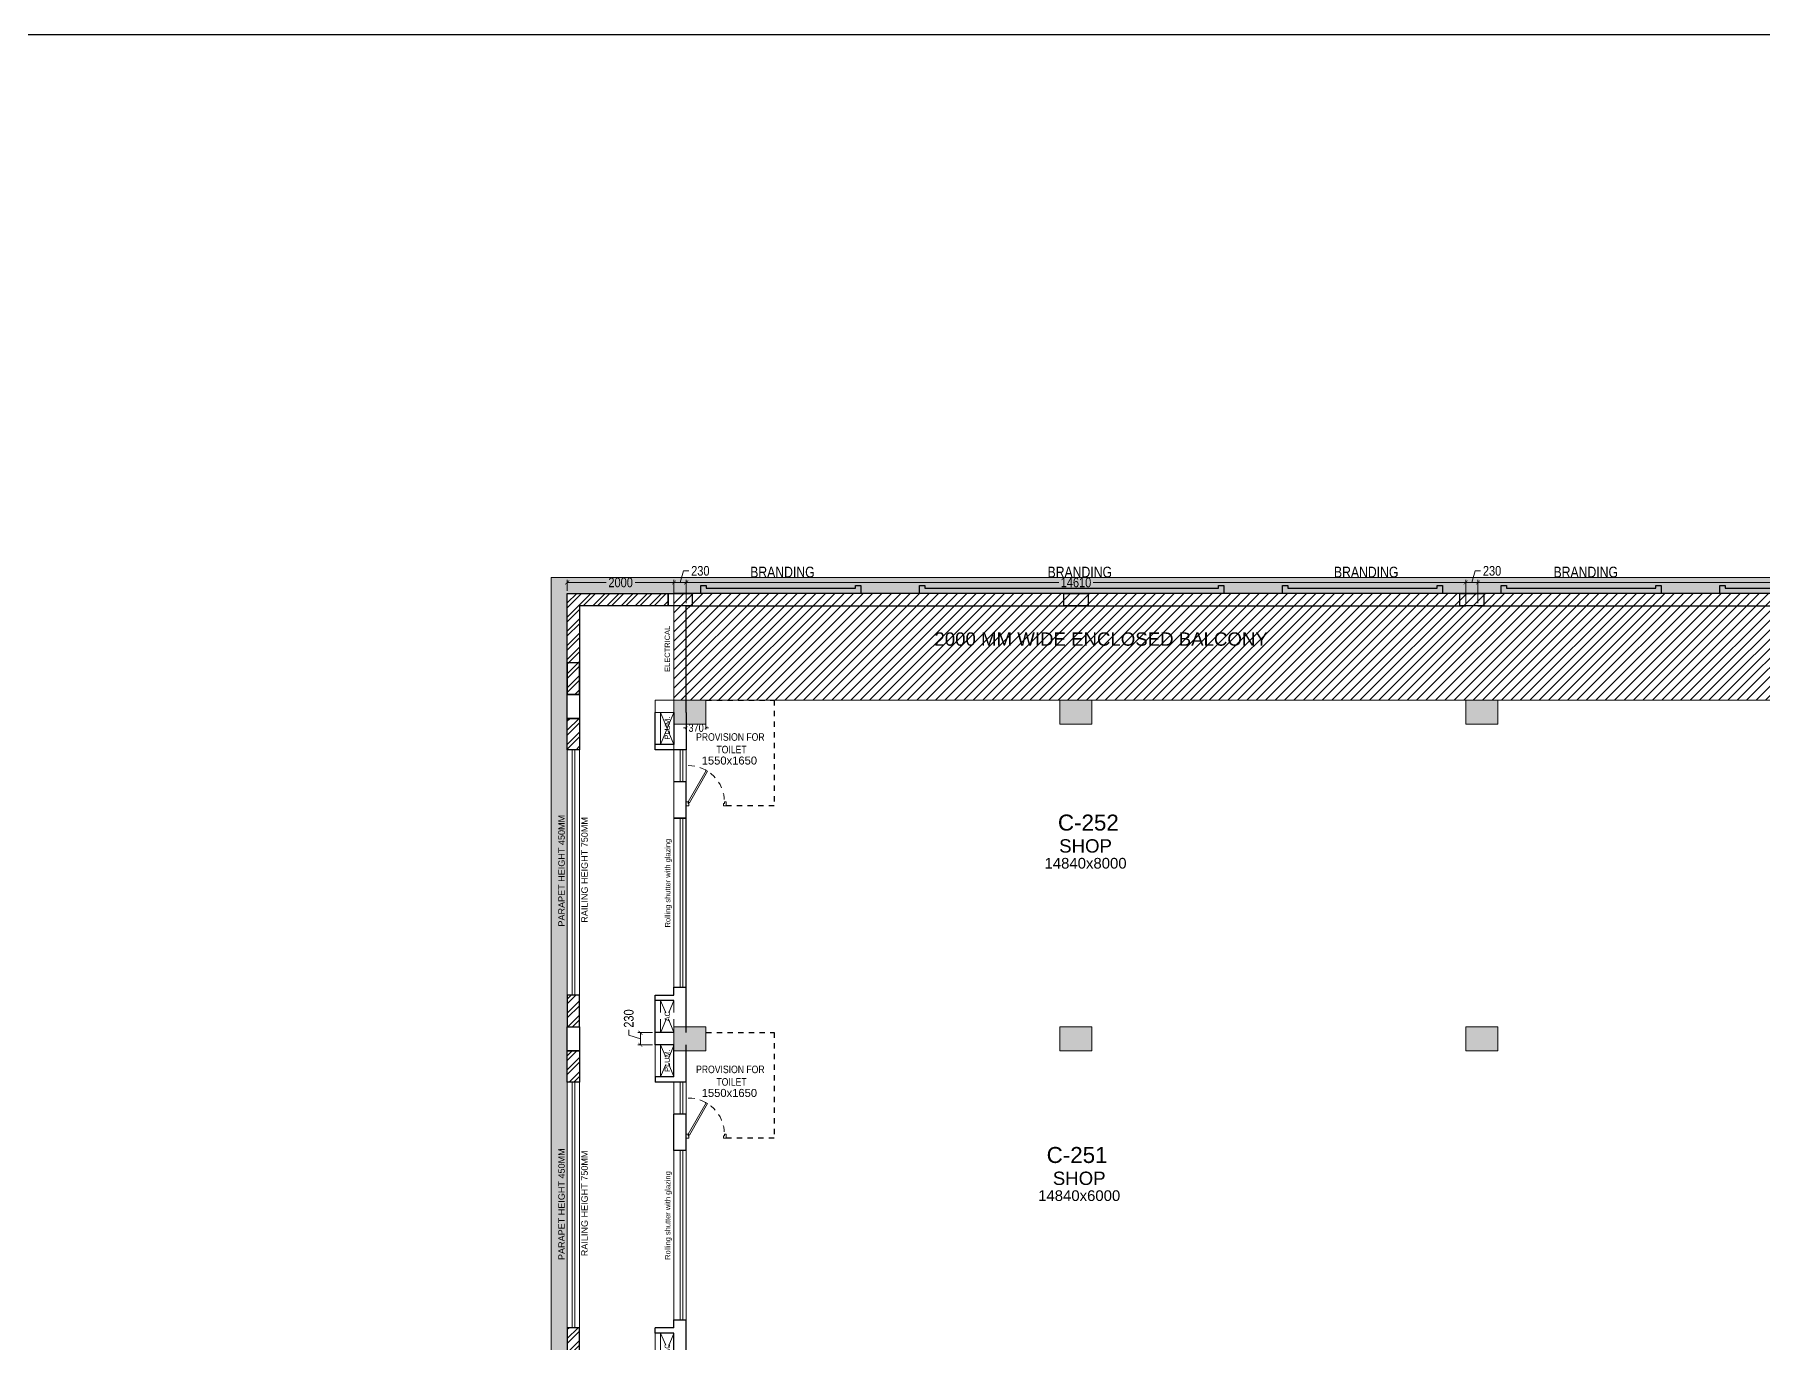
# Model space of a CAD drawing. Header units: metres. Extents: x 9819 to 10514, y 4405 to 4599.
# Drawn here: x 10305.51 to 10337.92, y 4574.66 to 4599.19 of the extents above; entities that cross this region are included whole.
import ezdxf
from ezdxf.enums import TextEntityAlignment as Align

# ---------------------------------------------------------------- set-up
doc = ezdxf.new("R2010")
doc.units = ezdxf.units.M
doc.header["$MEASUREMENT"] = 0
doc.header["$PDMODE"] = 35
doc.header["$PDSIZE"] = 0.3
doc.linetypes.add('DASHED2', pattern=[0.375, 0.25, -0.125])
doc.linetypes.add('HIDDEN', pattern=[0.375, 0.25, -0.125])
doc.layers.add('A_COL. NO', color=4, linetype='Continuous')
doc.layers.add('A_SIGNAGE', color=171, linetype='Continuous')
for name, color, linetype, lineweight in [('A_CONC', 1, 'Continuous', 30), ('A_DOOR-WIN', 23, 'Continuous', 9), ('A_DOTTED', 8, 'HIDDEN', 0), ('A_EXT DIM', 7, 'Continuous', 5), ('A_GLAZE', 140, 'Continuous', 5), ('A_LEDGE', 252, 'Continuous', 15), ('A_PLUMBING FIXTURES', 8, 'Continuous', 15), ('A_SHOP NO.', 113, 'Continuous', 5), ('A_SILL 0.09', 9, 'Continuous', 9), ('A_SILL 0.25', 25, 'Continuous', 15), ('A_TEXT', 7, 'Continuous', 5), ('A_WALL', 7, 'Continuous', 30), ('A_Wall Hatch', 8, 'Continuous', 5), ('COLUMN-FINAL', 210, 'Continuous', 20), ('Doorline', 251, 'DASHED2', 13), ('ELE .15', 8, 'Continuous', 15)]:
    doc.layers.add(name, color=color, linetype=linetype, lineweight=lineweight)
doc.layers.get('A_COL. NO').off()
doc.styles.add('A', font='ARIALN.TTF')
doc.styles.get("Standard").update_dxf_attribs({"font": 'arial.ttf'})
doc.dimstyles.new('DIM IN MM', dxfattribs={"dimtxt": 0.18, "dimasz": 0.075, "dimexe": 0.05, "dimexo": 0.05, "dimgap": 0.05, "dimtad": 0, "dimdec": 0, "dimlfac": 1000, "dimzin": 3, "dimdsep": 46, "dimtxsty": 'A', "dimblk1": 'ARCHTICK', "dimblk2": 'ARCHTICK', "dimsah": 1, "dimcen": 0, "dimclrd": 256, "dimclre": 256, "dimclrt": 256, "dimadec": 0, "dimazin": 0, "dimtfac": 1, "dimtdec": 0, "dimtofl": 0, "dimtmove": 1, "dimatfit": 3, "dimfxl": 1, "dimtolj": 1, "dimtzin": 0, "dimlwd": -1, "dimlwe": -1, "dimarcsym": 0})
doc.dimstyles.new('DIM IN MM SMALL', dxfattribs={"dimtxt": 0.15, "dimasz": 0.05, "dimexe": 0.03, "dimexo": 0.03, "dimgap": 0.03, "dimtad": 0, "dimdec": 0, "dimlfac": 1000, "dimzin": 3, "dimdsep": 46, "dimtxsty": 'A', "dimblk": 'ARCHTICK', "dimcen": 0, "dimclrd": 256, "dimclre": 256, "dimclrt": 256, "dimadec": 0, "dimazin": 0, "dimtfac": 1, "dimtdec": 0, "dimtofl": 0, "dimtmove": 1, "dimatfit": 3, "dimfxl": 1, "dimtolj": 1, "dimtzin": 0, "dimlwd": -1, "dimlwe": -1, "dimarcsym": 0})

# ---------------------------------------------------------------- blocks, each defined once
blk = doc.blocks.new('D 750')
at = {"layer": 'A_DOOR-WIN'}
for points in [[(-0.372, 0.665), (-0.035, 0.075), (-0.063, 0.059), (-0.4, 0.649)], [(-0.75, 0.075), (-0.75, 0), (-0.7, 0), (-0.7, 0.043), (-0.715, 0.043), (-0.715, 0.075)], [(0, 0.075), (0, 0), (-0.05, 0), (-0.05, 0.043), (-0.035, 0.043), (-0.035, 0.075)]]:
    blk.add_lwpolyline(points, close=True, dxfattribs=at)
at = {"layer": 'Doorline', "ltscale": 0.5}
blk.add_arc((-0.035, 0.075), 0.68, 90, 180, dxfattribs=at)
blk = doc.blocks.new('Typical shops 2nd')
at = {"layer": 'A_DOOR-WIN'}
for p, q in [((30.095, -1.08), (30.095, -4.25)), ((30.145, -1.08), (30.145, -4.25)), ((0.465, -5.38), (0.465, -2.21)), ((0.515, -5.38), (0.515, -2.21))]:
    blk.add_line(p, q, dxfattribs=at)
at = {"layer": 'A_DOTTED'}
for p, q in [((0.1, -0.83), (0.35, -0.23)), ((0.1, -0.23), (0.35, -0.83)), ((30.51, -0.23), (30.26, -0.83)), ((30.51, -0.83), (30.26, -0.23)), ((0.1, -6.23), (0.35, -5.63)), ((0.1, -5.63), (0.35, -6.23)), ((30.51, -5.63), (30.26, -6.23)), ((30.51, -6.23), (30.26, -5.63))]:
    blk.add_line(p, q, dxfattribs=at)
at = {"layer": 'A_GLAZE'}
for p, q in [((0.465, -1.53), (0.465, -0.93)), ((0.515, -1.53), (0.515, -0.93)), ((30.095, -4.93), (30.095, -5.53)), ((30.145, -4.93), (30.145, -5.53))]:
    blk.add_line(p, q, dxfattribs=at)
at = {"layer": 'A_LEDGE'}
for p, q in [((0, -0.83), (0, -0.23)), ((0.1, -0.83), (0.1, -0.23)), ((30.51, -0.83), (30.51, -0.23)), ((30.61, -0.83), (30.61, -0.23)), ((0, -5.63), (0, -6.23)), ((0.1, -5.63), (0.1, -6.23)), ((30.51, -5.63), (30.51, -6.23)), ((30.61, -5.63), (30.61, -6.23))]:
    blk.add_line(p, q, dxfattribs=at)
at = {"layer": 'A_SILL 0.09'}
for p, q in [((0.35, -1.53), (0.35, -0.93)), ((0.58, -1.53), (0.58, -0.93)), ((30.03, -4.25), (30.03, -1.08)), ((30.26, -1.08), (30.26, -4.25)), ((0.35, -5.38), (0.35, -2.21)), ((0.58, -2.21), (0.58, -5.38)), ((30.03, -4.93), (30.03, -5.53)), ((30.26, -4.93), (30.26, -5.53))]:
    blk.add_line(p, q, dxfattribs=at)
at = {"layer": 'A_WALL'}
for p, q in [((0, -0.23), (0, 0)), ((30.61, 0), (30.61, -0.23)), ((0.35, -0.23), (0, -0.23)), ((0.35, -0.83), (0.35, -0.23)), ((0.58, -0.93), (0.58, -0.23)), ((30.03, 0), (30.03, -1.08)), ((30.26, -0.23), (30.61, -0.23)), ((30.26, -0.23), (30.26, -0.83)), ((0.35, -0.83), (0, -0.83)), ((0, -0.83), (0, -0.93)), ((0.58, -0.93), (0, -0.93)), ((30.26, -0.83), (30.61, -0.83)), ((30.26, -0.93), (30.61, -0.93)), ((30.26, -0.93), (30.26, -1.08)), ((30.61, -0.83), (30.61, -0.93)), ((30.26, -1.08), (30.03, -1.08)), ((0.35, -2.21), (0.35, -1.53)), ((0.58, -1.53), (0.35, -1.53)), ((0.58, -2.21), (0.58, -1.53)), ((0.58, -2.21), (0.35, -2.21)), ((30.03, -4.25), (30.03, -4.93)), ((30.03, -4.25), (30.26, -4.25)), ((30.26, -4.25), (30.26, -4.93)), ((30.03, -4.93), (30.26, -4.93)), ((0.35, -5.53), (0.35, -5.38)), ((0.35, -5.38), (0.58, -5.38)), ((0.58, -6.46), (0.58, -5.38)), ((0.35, -5.53), (0, -5.53)), ((0, -5.63), (0, -5.53)), ((0.35, -5.63), (0, -5.63)), ((0.35, -6.23), (0.35, -5.63)), ((30.03, -5.53), (30.03, -6.23)), ((30.03, -5.53), (30.61, -5.53)), ((30.26, -5.63), (30.26, -6.23)), ((30.26, -5.63), (30.61, -5.63)), ((30.61, -5.63), (30.61, -5.53)), ((0.35, -6.23), (0, -6.23)), ((30.26, -6.23), (30.61, -6.23))]:
    blk.add_line(p, q, dxfattribs=at)
at = {"layer": 'A_WALL', "color": 252, "linetype": 'DASHED2', "ltscale": 0.3, "true_color": 0x939598}
blk.add_line((28.38, -6.23), (30.03, -6.23), dxfattribs=at)
for points in [[(0.95, 0), (2.23, 0), (2.23, -1.98), (1.33, -1.98)], [(28.38, -6.23), (28.38, -4.48), (29.28, -4.48)]]:
    blk.add_lwpolyline(points, dxfattribs=at)
at = {"layer": 'A_DOOR-WIN', "xscale": -1}
blk.add_blockref('D 750', (0.58, -1.98), dxfattribs=at)
at = {"layer": 'A_DOOR-WIN', "xscale": -1, "rotation": 180}
blk.add_blockref('D 750', (30.03, -4.48), dxfattribs=at)
at = {"char_height": 0.1411, "width": 1.97366, "attachment_point": 1, "style": 'A'}
for insert in [(0.419, -0.618), (28.239, -5.29)]:
    blk.add_mtext('\\pxqc;PROVISION FOR\\P TOILET ', dxfattribs=dict(at, insert=insert))
at = {"layer": 'A_TEXT'}
for s, p in [('PLUM.', (0.274, -0.523)), ('AC', (30.436, -0.531)), ('Rolling shutter with glazing', (30.399, -3.034)), ('Rolling shutter with glazing', (0.282, -3.428)), ('AC', (0.274, -5.923)), ('PLUM.', (30.434, -5.936))]:
    blk.add_text(s, height=0.1, rotation=90, dxfattribs=at).set_placement(p, align=Align.CENTER)
for s, height, p in [('1550x1650', 0.15, (1.388, -1.205)), ('SHOP', 0.25, (7.945, -2.855)), ('SHOP', 0.25, (22.529, -2.855)), ('14840x6000', 0.2, (7.945, -3.155)), ('14840x6000', 0.2, (22.513, -3.155)), ('1550x1650', 0.15, (29.207, -5.877))]:
    blk.add_text(s, height=height, dxfattribs=at).set_placement(p, align=Align.CENTER)
blk = doc.blocks.new('_ARCHTICK')
at = {"color": 0, "linetype": 'ByBlock', "const_width": 0.15}
blk.add_lwpolyline([(-0.5, -0.5), (0.5, 0.5)], dxfattribs=at)
blk = doc.blocks.new('*D870')
at = {"layer": 'A_EXT DIM', "transparency": 16777216}
for p, q in [((10317.725, 4588.534), (10317.725, 4588.972)), ((10317.725, 4588.922), (10324.71, 4588.922)), ((10332.335, 4588.922), (10325.351, 4588.922)), ((10332.335, 4588.534), (10332.335, 4588.972))]:
    blk.add_line(p, q, dxfattribs=at)
at = {"layer": 'Defpoints', "color": 0, "transparency": 16777216}
for p in [(10332.335, 4588.922), (10317.725, 4588.484), (10332.335, 4588.484)]:
    blk.add_point(p, dxfattribs=at)
at = {"layer": 'A_EXT DIM', "transparency": 16777216, "xscale": 0.075, "yscale": 0.075, "zscale": 0.075, "rotation": 180}
blk.add_blockref('_ARCHTICK', (10317.725, 4588.922), dxfattribs=at)
at = {"layer": 'A_EXT DIM', "transparency": 16777216, "xscale": 0.075, "yscale": 0.075, "zscale": 0.075}
blk.add_blockref('_ARCHTICK', (10332.335, 4588.922), dxfattribs=at)
at = {"layer": 'A_EXT DIM', "transparency": 16777216, "insert": (10325.03, 4588.922), "char_height": 0.18, "attachment_point": 5, "style": 'A'}
blk.add_mtext('\\A1;14610', dxfattribs=at)
blk = doc.blocks.new('*D871')
at = {"layer": 'A_EXT DIM', "transparency": 16777216}
for p, q in [((10332.335, 4588.534), (10332.335, 4588.972)), ((10332.335, 4588.922), (10332.565, 4588.922)), ((10332.45, 4588.922), (10332.515, 4589.139)), ((10332.515, 4589.139), (10332.615, 4589.139)), ((10332.565, 4588.534), (10332.565, 4588.972))]:
    blk.add_line(p, q, dxfattribs=at)
at = {"layer": 'Defpoints', "color": 0, "transparency": 16777216}
for p in [(10332.565, 4588.922), (10332.335, 4588.484), (10332.565, 4588.484)]:
    blk.add_point(p, dxfattribs=at)
at = {"layer": 'A_EXT DIM', "transparency": 16777216, "xscale": 0.075, "yscale": 0.075, "zscale": 0.075, "rotation": 180}
blk.add_blockref('_ARCHTICK', (10332.335, 4588.922), dxfattribs=at)
at = {"layer": 'A_EXT DIM', "transparency": 16777216, "xscale": 0.075, "yscale": 0.075, "zscale": 0.075}
blk.add_blockref('_ARCHTICK', (10332.565, 4588.922), dxfattribs=at)
at = {"layer": 'A_EXT DIM', "transparency": 16777216, "insert": (10332.829, 4589.139), "char_height": 0.18, "attachment_point": 5, "style": 'A'}
blk.add_mtext('\\A1;230', dxfattribs=at)
blk = doc.blocks.new('*D872')
at = {"layer": 'A_EXT DIM', "transparency": 16777216}
for p, q in [((10332.565, 4588.534), (10332.565, 4588.972)), ((10332.565, 4588.922), (10339.55, 4588.922)), ((10347.175, 4588.922), (10340.191, 4588.922)), ((10347.175, 4588.534), (10347.175, 4588.972))]:
    blk.add_line(p, q, dxfattribs=at)
at = {"layer": 'Defpoints', "color": 0, "transparency": 16777216}
for p in [(10347.175, 4588.922), (10332.565, 4588.484), (10347.175, 4588.484)]:
    blk.add_point(p, dxfattribs=at)
at = {"layer": 'A_EXT DIM', "transparency": 16777216, "xscale": 0.075, "yscale": 0.075, "zscale": 0.075, "rotation": 180}
blk.add_blockref('_ARCHTICK', (10332.565, 4588.922), dxfattribs=at)
at = {"layer": 'A_EXT DIM', "transparency": 16777216, "xscale": 0.075, "yscale": 0.075, "zscale": 0.075}
blk.add_blockref('_ARCHTICK', (10347.175, 4588.922), dxfattribs=at)
at = {"layer": 'A_EXT DIM', "transparency": 16777216, "insert": (10339.87, 4588.922), "char_height": 0.18, "attachment_point": 5, "style": 'A'}
blk.add_mtext('\\A1;14610', dxfattribs=at)
blk = doc.blocks.new('*D879')
at = {"layer": 'A_EXT DIM', "transparency": 16777216}
for p, q in [((10315.495, 4588.764), (10315.495, 4588.972)), ((10315.495, 4588.922), (10316.224, 4588.922)), ((10317.495, 4588.922), (10316.767, 4588.922)), ((10317.495, 4588.764), (10317.495, 4588.972))]:
    blk.add_line(p, q, dxfattribs=at)
at = {"layer": 'Defpoints', "color": 0, "transparency": 16777216}
for p in [(10317.495, 4588.922), (10315.495, 4588.714), (10317.495, 4588.714)]:
    blk.add_point(p, dxfattribs=at)
at = {"layer": 'A_EXT DIM', "transparency": 16777216, "xscale": 0.075, "yscale": 0.075, "zscale": 0.075, "rotation": 180}
blk.add_blockref('_ARCHTICK', (10315.495, 4588.922), dxfattribs=at)
at = {"layer": 'A_EXT DIM', "transparency": 16777216, "xscale": 0.075, "yscale": 0.075, "zscale": 0.075}
blk.add_blockref('_ARCHTICK', (10317.495, 4588.922), dxfattribs=at)
at = {"layer": 'A_EXT DIM', "transparency": 16777216, "insert": (10316.495, 4588.922), "char_height": 0.18, "attachment_point": 5, "style": 'A'}
blk.add_mtext('\\A1;2000', dxfattribs=at)
blk = doc.blocks.new('*D982')
at = {"layer": 'A_EXT DIM', "transparency": 16777216}
for p, q in [((10316.648, 4580.435), (10316.648, 4580.535)), ((10317.095, 4580.484), (10316.815, 4580.484)), ((10316.865, 4580.484), (10316.865, 4580.254)), ((10316.865, 4580.369), (10316.648, 4580.435)), ((10317.095, 4580.254), (10316.815, 4580.254))]:
    blk.add_line(p, q, dxfattribs=at)
at = {"layer": 'Defpoints', "color": 0, "transparency": 16777216}
for p in [(10317.145, 4580.484), (10316.865, 4580.254), (10317.145, 4580.254)]:
    blk.add_point(p, dxfattribs=at)
at = {"layer": 'A_EXT DIM', "transparency": 16777216, "xscale": 0.075, "yscale": 0.075, "zscale": 0.075}
for p, rotation in [((10316.865, 4580.484), 90), ((10316.865, 4580.254), 270)]:
    blk.add_blockref('_ARCHTICK', p, dxfattribs=dict(at, rotation=rotation))
at = {"layer": 'A_EXT DIM', "transparency": 16777216, "insert": (10316.648, 4580.749), "char_height": 0.18, "attachment_point": 5, "rotation": 90, "style": 'A'}
blk.add_mtext('\\A1;230', dxfattribs=at)
blk = doc.blocks.new('*D983')
at = {"layer": 'A_EXT DIM', "transparency": 16777216}
for p, q in [((10317.495, 4588.534), (10317.495, 4588.972)), ((10317.495, 4588.922), (10317.725, 4588.922)), ((10317.61, 4588.922), (10317.675, 4589.139)), ((10317.675, 4589.139), (10317.775, 4589.139)), ((10317.725, 4588.534), (10317.725, 4588.972))]:
    blk.add_line(p, q, dxfattribs=at)
at = {"layer": 'Defpoints', "color": 0, "transparency": 16777216}
for p in [(10317.725, 4588.922), (10317.495, 4588.484), (10317.725, 4588.484)]:
    blk.add_point(p, dxfattribs=at)
at = {"layer": 'A_EXT DIM', "transparency": 16777216, "xscale": 0.075, "yscale": 0.075, "zscale": 0.075, "rotation": 180}
blk.add_blockref('_ARCHTICK', (10317.495, 4588.922), dxfattribs=at)
at = {"layer": 'A_EXT DIM', "transparency": 16777216, "xscale": 0.075, "yscale": 0.075, "zscale": 0.075}
blk.add_blockref('_ARCHTICK', (10317.725, 4588.922), dxfattribs=at)
at = {"layer": 'A_EXT DIM', "transparency": 16777216, "insert": (10317.989, 4589.139), "char_height": 0.18, "attachment_point": 5, "style": 'A'}
blk.add_mtext('\\A1;230', dxfattribs=at)
blk = doc.blocks.new('*D985')
at = {"layer": 'A_PLUMBING FIXTURES', "transparency": 16777216}
for p, q in [((10317.725, 4586.197), (10317.675, 4586.197)), ((10317.725, 4586.234), (10317.725, 4586.167)), ((10318.095, 4586.265), (10318.095, 4586.167)), ((10318.095, 4586.197), (10318.145, 4586.197))]:
    blk.add_line(p, q, dxfattribs=at)
at = {"layer": 'Defpoints', "color": 0, "transparency": 16777216}
for p in [(10317.725, 4586.264), (10318.095, 4586.295), (10318.095, 4586.197)]:
    blk.add_point(p, dxfattribs=at)
at = {"layer": 'A_PLUMBING FIXTURES', "transparency": 16777216, "xscale": 0.05, "yscale": 0.05, "zscale": 0.05}
blk.add_blockref('_ARCHTICK', (10317.725, 4586.197), dxfattribs=at)
at = {"layer": 'A_PLUMBING FIXTURES', "transparency": 16777216, "xscale": 0.05, "yscale": 0.05, "zscale": 0.05, "rotation": 180}
blk.add_blockref('_ARCHTICK', (10318.095, 4586.197), dxfattribs=at)
at = {"layer": 'A_PLUMBING FIXTURES', "transparency": 16777216, "insert": (10317.91, 4586.197), "char_height": 0.15, "attachment_point": 5, "style": 'A'}
blk.add_mtext('\\A1;370', dxfattribs=at)
blk = doc.blocks.new('Wing C Columns')
at = {"layer": 'COLUMN-FINAL'}
for color, points in [(1, [(0, 0), (0, -0.45), (0.6, -0.45), (0.6, 0)]), (1, [(0, 0), (0, -0.45), (0.6, -0.45), (0.6, 0)]), (1, [(7.835, 0), (7.835, -0.45), (7.235, -0.45), (7.235, 0)]), (2, [(15.44, 0), (15.44, -0.45), (14.84, -0.45), (14.84, 0)]), (1, [(0.6, -6.12), (0.6, -6.57), (0, -6.57), (0, -6.12)]), (3, [(7.835, -6.12), (7.835, -6.57), (7.235, -6.57), (7.235, -6.12)]), (3, [(15.44, -6.12), (15.44, -6.57), (14.84, -6.57), (14.84, -6.12)])]:
    blk.add_hatch(color=color, dxfattribs=at).paths.add_polyline_path(points)
at = {"layer": 'COLUMN-FINAL', "color": 1}
for points in [[(0, 0), (0, -0.45), (0.6, -0.45), (0.6, 0)], [(0, 0), (0, -0.45), (0.6, -0.45), (0.6, 0)], [(7.835, 0), (7.835, -0.45), (7.235, -0.45), (7.235, 0)], [(0.6, -6.12), (0.6, -6.57), (0, -6.57), (0, -6.12)]]:
    blk.add_lwpolyline(points, close=True, dxfattribs=at)
at = {"layer": 'COLUMN-FINAL', "color": 2}
blk.add_lwpolyline([(15.44, 0), (15.44, -0.45), (14.84, -0.45), (14.84, 0)], close=True, dxfattribs=at)
at = {"layer": 'COLUMN-FINAL', "color": 3}
for points in [[(7.835, -6.12), (7.835, -6.57), (7.235, -6.57), (7.235, -6.12)], [(15.44, -6.12), (15.44, -6.57), (14.84, -6.57), (14.84, -6.12)]]:
    blk.add_lwpolyline(points, close=True, dxfattribs=at)
blk = doc.blocks.new('WING-C REVISED COLU.')
blk.add_blockref('Wing C Columns', (5452.425, -8729.918))
blk = doc.blocks.new('A$C72561863')
at = {"transparency": 33554493}
h = blk.add_hatch(color=256, dxfattribs=at)
h.dxf.hatch_style = 1
h.paths.add_polyline_path([(-32.21, -72.38), (2.3, -72.38), (2.3, 0.3), (-32.21, 0.3)])
h.paths.add_polyline_path([(-31.91, -72.08), (2, -72.08), (2, 0), (-31.91, 0)], flags=16)
at = {"lineweight": 30, "true_color": 0x636466}
h = blk.add_hatch(dxfattribs=at)
h.set_pattern_fill('ANSI32', color=251, scale=0.5)
h.set_pattern_definition([(45, (-9908.29707, -4401.00705), (-0.1325825215, 0.1325825215), []), (45, (-9908.20869, -4401.00705), (-0.1325825215, 0.1325825215), [])])
h.paths.add_polyline_path([(0.11, 0), (0.11, -0.23), (1.77, -0.23), (1.77, -1.89), (2, -1.89), (2, 0)])
h.paths.add_polyline_path([(2, -2.93), (2, -2.34), (1.77, -2.34), (1.77, -2.93)])
h.paths.add_polyline_path([(2, -7.53), (2, -8.12), (1.77, -8.12), (1.77, -7.53)])
h.paths.add_polyline_path([(2, -9.16), (2, -8.57), (1.77, -8.57), (1.77, -9.16)])
h.paths.add_polyline_path([(2, -13.76), (2, -14.35), (1.77, -14.35), (1.77, -13.76)])
h.paths.add_polyline_path([(2, -15.39), (2, -14.8), (1.77, -14.8), (1.77, -15.39)])
h.paths.add_polyline_path([(2, -19.99), (2, -20.58), (1.77, -20.58), (1.77, -19.99)])
h.paths.add_polyline_path([(2, -21.62), (2, -21.03), (1.77, -21.03), (1.77, -21.62)])
h.paths.add_polyline_path([(2, -26.22), (2, -26.81), (1.77, -26.81), (1.77, -26.22)])
h.paths.add_polyline_path([(2, -27.85), (2, -27.26), (1.77, -27.26), (1.77, -27.85)])
h.paths.add_polyline_path([(2, -32.45), (2, -33.04), (1.77, -33.04), (1.77, -32.45)])
h.paths.add_polyline_path([(2, -34.08), (2, -33.49), (1.77, -33.49), (1.77, -34.08)])
h.paths.add_polyline_path([(2, -38.46), (2, -39.05), (1.77, -39.05), (1.77, -38.46)])
h.paths.add_polyline_path([(2, -40.09), (2, -39.5), (1.77, -39.5), (1.77, -40.09)])
h.paths.add_polyline_path([(2, -46.32), (2, -45.73), (1.77, -45.73), (1.77, -46.32)])
h.paths.add_polyline_path([(2, -44.69), (2, -45.28), (1.77, -45.28), (1.77, -44.69)])
h.paths.add_polyline_path([(2, -50.92), (2, -51.51), (1.77, -51.51), (1.77, -50.92)])
h.paths.add_polyline_path([(2, -52.55), (2, -51.96), (1.77, -51.96), (1.77, -52.55)])
h.paths.add_polyline_path([(2, -58.78), (2, -58.19), (1.77, -58.19), (1.77, -58.78)])
h.paths.add_polyline_path([(2, -57.15), (2, -57.74), (1.77, -57.74), (1.77, -57.15)])
h.paths.add_polyline_path([(2, -64.99), (2, -63.81), (1.77, -63.81), (1.77, -64.99)])
h.paths.add_polyline_path([(0.11, -72.08), (0.11, -71.85), (1.77, -71.85), (1.77, -70.19), (2, -70.19), (2, -72.08)])
h.paths.add_polyline_path([(-0.93, -72.08), (-0.34, -72.08), (-0.34, -71.85), (-0.93, -71.85)])
h.paths.add_polyline_path([(-6.72, -72.08), (-7.31, -72.08), (-7.31, -71.85), (-6.72, -71.85)])
h.paths.add_polyline_path([(-8.35, -72.08), (-7.76, -72.08), (-7.76, -71.85), (-8.35, -71.85)])
h.paths.add_polyline_path([(-23.19, -72.08), (-22.6, -72.08), (-22.6, -71.85), (-23.19, -71.85)])
h.paths.add_polyline_path([(-21.56, -72.08), (-22.15, -72.08), (-22.15, -71.85), (-21.56, -71.85)])
h.paths.add_polyline_path([(-15.77, -72.08), (-15.18, -72.08), (-15.18, -71.85), (-15.77, -71.85)])
h.paths.add_polyline_path([(-14.14, -72.08), (-14.73, -72.08), (-14.73, -71.85), (-14.14, -71.85)])
h.paths.add_polyline_path([(-30.02, -72.08), (-30.02, -71.85), (-31.68, -71.85), (-31.68, -70.19), (-31.91, -70.19), (-31.91, -72.08)])
h.paths.add_polyline_path([(-29.57, -72.08), (-28.98, -72.08), (-28.98, -71.85), (-29.57, -71.85)])
h.paths.add_polyline_path([(-31.91, -64.99), (-31.91, -63.81), (-31.68, -63.81), (-31.68, -64.99)])
h.paths.add_polyline_path([(-31.91, -58.78), (-31.91, -58.19), (-31.68, -58.19), (-31.68, -58.78)])
h.paths.add_polyline_path([(-31.91, -57.15), (-31.91, -57.74), (-31.68, -57.74), (-31.68, -57.15)])
h.paths.add_polyline_path([(-31.91, -52.55), (-31.91, -51.96), (-31.68, -51.96), (-31.68, -52.55)])
h.paths.add_polyline_path([(-31.91, -50.92), (-31.91, -51.51), (-31.68, -51.51), (-31.68, -50.92)])
h.paths.add_polyline_path([(-31.91, -46.32), (-31.91, -45.73), (-31.68, -45.73), (-31.68, -46.32)])
h.paths.add_polyline_path([(-31.91, -44.69), (-31.91, -45.28), (-31.68, -45.28), (-31.68, -44.69)])
h.paths.add_polyline_path([(-31.91, -40.09), (-31.91, -39.5), (-31.68, -39.5), (-31.68, -40.09)])
h.paths.add_polyline_path([(-31.91, -38.46), (-31.91, -39.05), (-31.68, -39.05), (-31.68, -38.46)])
h.paths.add_polyline_path([(-31.91, -34.08), (-31.91, -33.49), (-31.68, -33.49), (-31.68, -34.08)])
h.paths.add_polyline_path([(-31.91, -32.45), (-31.91, -33.04), (-31.68, -33.04), (-31.68, -32.45)])
h.paths.add_polyline_path([(-31.91, -27.85), (-31.91, -27.26), (-31.68, -27.26), (-31.68, -27.85)])
h.paths.add_polyline_path([(-31.91, -26.22), (-31.91, -26.81), (-31.68, -26.81), (-31.68, -26.22)])
h.paths.add_polyline_path([(-31.91, -21.62), (-31.91, -21.03), (-31.68, -21.03), (-31.68, -21.62)])
h.paths.add_polyline_path([(-31.91, -19.99), (-31.91, -20.58), (-31.68, -20.58), (-31.68, -19.99)])
h.paths.add_polyline_path([(-31.91, -15.39), (-31.91, -14.8), (-31.68, -14.8), (-31.68, -15.39)])
h.paths.add_polyline_path([(-31.91, -13.76), (-31.91, -14.35), (-31.68, -14.35), (-31.68, -13.76)])
h.paths.add_polyline_path([(-31.91, -9.16), (-31.91, -8.57), (-31.68, -8.57), (-31.68, -9.16)])
h.paths.add_polyline_path([(-31.91, -7.53), (-31.91, -8.12), (-31.68, -8.12), (-31.68, -7.53)])
h.paths.add_polyline_path([(-31.91, -2.93), (-31.91, -2.34), (-31.68, -2.34), (-31.68, -2.93)])
h.paths.add_polyline_path([(-30.02, 0), (-30.02, -0.23), (-31.68, -0.23), (-31.68, -1.89), (-31.91, -1.89), (-31.91, 0)])
at = {"layer": 'A_CONC'}
for points in [[(-30.02, 0), (-29.57, 0), (-29.57, -0.23), (-30.02, -0.23)], [(-22.6, 0), (-22.15, 0), (-22.15, -0.23), (-22.6, -0.23)], [(-15.18, 0), (-14.73, 0), (-14.73, -0.23), (-15.18, -0.23)], [(-31.91, -1.89), (-31.68, -1.89), (-31.68, -2.34), (-31.91, -2.34)], [(-31.91, -1.89), (-31.68, -1.89), (-31.68, -2.34), (-31.91, -2.34)], [(-31.91, -8.12), (-31.68, -8.12), (-31.68, -8.57), (-31.91, -8.57)]]:
    blk.add_lwpolyline(points, close=True, dxfattribs=at)
at = {"layer": 'A_GLAZE', "elevation": 0}
for points in [[(-31.82, -7.53), (-31.77, -7.53), (-31.77, -2.93), (-31.82, -2.93)], [(-31.82, -13.76), (-31.77, -13.76), (-31.77, -9.16), (-31.82, -9.16)]]:
    blk.add_lwpolyline(points, close=True, dxfattribs=at)
at = {"layer": 'A_SILL 0.25'}
blk.add_lwpolyline([(2, -34.08), (2, 0), (-31.91, 0), (-31.91, -72.08), (2, -72.08), (2, -38.46)], dxfattribs=at)
at = {"layer": 'A_TEXT', "color": 32, "true_color": 0xcd6928}
for p, q in [((-31.91, -7.53), (-31.91, -2.93)), ((-31.68, -2.93), (-31.68, -7.53)), ((-31.91, -13.76), (-31.91, -9.16)), ((-31.68, -9.16), (-31.68, -13.76))]:
    blk.add_line(p, q, dxfattribs=at)
at = {"layer": 'A_WALL'}
for points in [[(-30.02, 0), (-30.02, -0.23), (-31.68, -0.23), (-31.68, -1.89), (-31.91, -1.89), (-31.91, 0)], [(-31.91, -1.3), (-31.91, -1.89), (-31.68, -1.89), (-31.68, -1.3)], [(-31.91, -2.93), (-31.91, -2.34), (-31.68, -2.34), (-31.68, -2.93)], [(-31.91, -2.93), (-31.91, -2.34), (-31.68, -2.34), (-31.68, -2.93)], [(-31.91, -7.53), (-31.91, -8.12), (-31.68, -8.12), (-31.68, -7.53)], [(-31.91, -9.16), (-31.91, -8.57), (-31.68, -8.57), (-31.68, -9.16)], [(-31.91, -13.76), (-31.91, -14.35), (-31.68, -14.35), (-31.68, -13.76)]]:
    blk.add_lwpolyline(points, close=True, dxfattribs=at)
at = {"layer": 'ELE .15', "color": 7, "true_color": 0xffffff}
blk.add_lwpolyline([(2.3, -34.08), (2.3, 0.3), (-32.21, 0.3), (-32.21, -34.08)], dxfattribs=at)
at = {"layer": 'A_TEXT', "color": 32, "true_color": 0xcd6928, "char_height": 0.1215, "attachment_point": 1, "rotation": 90}
for insert in [(-32.079, -6.242), (-32.079, -12.492)]:
    blk.add_mtext_dynamic_manual_height_columns('PARAPET HEIGHT 450MM', width=3.42392, gutter_width=0.931, heights=[0], dxfattribs=dict(at, insert=insert))
at = {"layer": 'A_TEXT', "color": 4, "char_height": 0.1215, "attachment_point": 1, "rotation": 90}
for insert in [(-31.647, -6.17), (-31.647, -12.42)]:
    blk.add_mtext_dynamic_manual_height_columns('RAILING HEIGHT 750MM', width=3.42392, gutter_width=0.931, heights=[0], dxfattribs=dict(at, insert=insert))
blk = doc.blocks.new('A$C65346bc7')
at = {"layer": 'A_WALL', "color": 252, "linetype": 'DASHED2', "ltscale": 0.3, "true_color": 0x939598}
blk.add_line((28.38, -6.23), (30.03, -6.23), dxfattribs=at)
for points in [[(0.95, 0), (2.23, 0), (2.23, -1.98), (1.33, -1.98)], [(28.38, -6.23), (28.38, -4.48), (29.28, -4.48)]]:
    blk.add_lwpolyline(points, dxfattribs=at)
at = {"layer": 'A_DOOR-WIN', "xscale": -1}
blk.add_blockref('D 750', (0.58, -1.98), dxfattribs=at)
at = {"layer": 'A_DOOR-WIN', "xscale": -1, "rotation": 180}
blk.add_blockref('D 750', (30.03, -4.48), dxfattribs=at)
at = {"char_height": 0.1411, "width": 1.97366, "attachment_point": 1, "style": 'A'}
for insert in [(0.419, -0.618), (28.239, -5.29)]:
    blk.add_mtext('\\pxqc;PROVISION FOR\\P TOILET ', dxfattribs=dict(at, insert=insert))
at = {"layer": 'A_TEXT'}
for p in [(1.388, -1.205), (29.207, -5.877)]:
    blk.add_text('1550x1650', height=0.15, dxfattribs=at).set_placement(p, align=Align.CENTER)

msp = doc.modelspace()

# ---------------------------------------------------------------- hatches: boundary and pattern name
at = {"layer": 'A_SILL 0.25'}
h = msp.add_hatch(dxfattribs=at)
h.set_pattern_fill('ANSI31', color=256)
h.set_pattern_definition([(45, (4721.50081, -313.26329), (-0.0883883476, 0.0883883476), [])])
h.paths.add_polyline_path([(10317.4953, 4586.7144), (10347.4053, 4586.7144), (10347.4053, 4588.7144), (10317.4953, 4588.7144)])

# ---------------------------------------------------------------- linework, layer by layer
msp.add_lwpolyline([(9907.8601, 4599.1913), (10513.7871, 4599.1913), (10513.7871, 4405.0688), (9907.8601, 4405.0688)], close=True)
at = {"layer": 'A_DOOR-WIN'}
for p, q in [((10317.6103, 4581.3344), (10317.6103, 4584.5044)), ((10317.6603, 4581.3344), (10317.6603, 4584.5044))]:
    msp.add_line(p, q, dxfattribs=at)
at = {"layer": 'A_DOTTED'}
msp.add_lwpolyline([(10317.4953, 4580.4844), (10317.4953, 4581.0844), (10317.2453, 4580.4844), (10317.2453, 4581.0844), (10317.4953, 4580.4844)], dxfattribs=at)
at = {"layer": 'A_GLAZE'}
for p, q in [((10317.6103, 4585.1844), (10317.6103, 4585.7844)), ((10317.6603, 4585.1844), (10317.6603, 4585.7844))]:
    msp.add_line(p, q, dxfattribs=at)
at = {"layer": 'A_SIGNAGE', "color": 6}
for points in [[(10317.9953, 4588.7144), (10317.9953, 4588.8644), (10318.0953, 4588.8644), (10318.0953, 4588.8144), (10320.8953, 4588.8144), (10320.8953, 4588.8644), (10320.9953, 4588.8644), (10320.9953, 4588.7144)], [(10322.0953, 4588.7144), (10322.0953, 4588.8644), (10322.1953, 4588.8644), (10322.1953, 4588.8144), (10327.7003, 4588.8144), (10327.7003, 4588.8644), (10327.8003, 4588.8644), (10327.8003, 4588.7144)], [(10328.9003, 4588.7144), (10328.9003, 4588.8644), (10329.0003, 4588.8644), (10329.0003, 4588.8144), (10331.8003, 4588.8144), (10331.8003, 4588.8644), (10331.9003, 4588.8644), (10331.9003, 4588.7144)], [(10333.0003, 4588.7144), (10333.0003, 4588.8644), (10333.1003, 4588.8644), (10333.1003, 4588.8144), (10335.9003, 4588.8144), (10335.9003, 4588.8644), (10336.0003, 4588.8644), (10336.0003, 4588.7144)], [(10337.1003, 4588.7144), (10337.1003, 4588.8644), (10337.2003, 4588.8644), (10337.2003, 4588.8144), (10342.7053, 4588.8144), (10342.7053, 4588.8644), (10342.8053, 4588.8644), (10342.8053, 4588.7144)]]:
    msp.add_lwpolyline(points, close=True, dxfattribs=at)
at = {"layer": 'A_SILL 0.09'}
msp.add_line((10317.7253, 4585.1844), (10317.7253, 4585.7844), dxfattribs=at)
at = {"layer": 'A_SILL 0.25'}
for points in [[(10271.7853, 4588.7144), (10301.6953, 4588.7144), (10303.6953, 4588.7144), (10303.6953, 4555.5644), (10315.4953, 4555.5644), (10315.4953, 4588.7144), (10317.4953, 4588.7144), (10317.4953, 4586.7144), (10317.1453, 4586.7144), (10317.1453, 4586.4844), (10317.4953, 4586.4844), (10317.2453, 4585.8844), (10317.2453, 4586.4844), (10317.4953, 4585.8844), (10317.4953, 4585.7844), (10317.4953, 4585.1844), (10317.4953, 4584.5044), (10317.4953, 4581.3344)], [(10301.6953, 4588.4844), (10303.4653, 4588.4844), (10303.4653, 4555.3344), (10315.7253, 4555.3344), (10315.7253, 4588.4844), (10317.4953, 4588.4844)]]:
    msp.add_lwpolyline(points, dxfattribs=at)
msp.add_lwpolyline([(10317.4953, 4586.7144), (10347.4053, 4586.7144), (10347.4053, 4588.7144), (10317.4953, 4588.7144)], close=True, dxfattribs=at)
at = {"layer": 'A_WALL'}
for p, q in [((10317.4953, 4581.0844), (10317.1453, 4581.0844)), ((10317.4953, 4580.4844), (10317.1453, 4580.4844))]:
    msp.add_line(p, q, dxfattribs=at)
for points in [[(10303.6953, 4549.3244), (10315.4953, 4549.3244), (10315.4953, 4516.6344), (10349.4053, 4516.6344), (10349.4053, 4588.7144), (10347.4053, 4588.7144), (10317.4953, 4588.7144)], [(10317.7253, 4586.4844), (10317.7253, 4586.7144), (10317.7253, 4588.4844), (10332.3353, 4588.4844)], [(10332.5653, 4588.4844), (10347.1753, 4588.4844), (10347.1753, 4585.6344), (10347.1753, 4582.4644)], [(10317.7253, 4586.4844), (10317.7253, 4585.7844), (10317.1453, 4585.7844), (10317.1453, 4585.8844), (10317.1453, 4586.4844)], [(10317.4953, 4586.4844), (10317.4953, 4585.8844), (10317.1453, 4585.8844)], [(10317.1453, 4580.4844), (10317.1453, 4581.0844), (10317.1453, 4581.1844), (10317.4953, 4581.1844), (10317.4953, 4581.3344), (10317.7253, 4581.3344), (10317.7253, 4584.5044), (10317.7253, 4585.1844), (10317.4953, 4585.1844)], [(10317.7253, 4580.4844), (10317.7253, 4581.3344)]]:
    msp.add_lwpolyline(points, dxfattribs=at)
msp.add_lwpolyline([(10317.7253, 4584.5044), (10317.4953, 4584.5044)], close=True, dxfattribs=at)

# ---------------------------------------------------------------- block references
msp.add_blockref('A$C65346bc7', (10317.1453, 4586.7144))
at = {"layer": 'A_COL. NO'}
msp.add_blockref('WING-C REVISED COLU.', (4865.07, 13316.6323), dxfattribs=at)
at = {"layer": 'A_SILL 0.25'}
msp.add_blockref('A$C72561863', (10347.4053, 4588.7144), dxfattribs=at)
at = {"layer": 'A_Wall Hatch'}
msp.add_blockref('Typical shops 2nd', (10317.1453, 4580.4844), dxfattribs=at)

# ---------------------------------------------------------------- texts
at = {"layer": 'A_SHOP NO.'}
for s, p in [('C-252', (10325.2624, 4584.2716)), ('C-251', (10325.0509, 4578.0416))]:
    msp.add_text(s, height=0.3, dxfattribs=at).set_placement(p, align=Align.CENTER)
at = {"layer": 'A_SIGNAGE', "color": 6, "char_height": 0.2, "attachment_point": 7, "style": 'A'}
for insert in [(10318.9232, 4589.0144), (10324.497, 4589.0144), (10329.8651, 4589.0144), (10333.981, 4589.0144)]:
    msp.add_mtext_dynamic_manual_height_columns('BRANDING', width=1.232295, gutter_width=1, heights=[0], dxfattribs=dict(at, insert=insert))
at = {"layer": 'A_TEXT'}
for s, p in [('ELECTRICAL', (10317.4197, 4587.6783)), ('PLUM.', (10317.4197, 4586.1914)), ('Rolling shutter with glazing', (10317.4269, 4583.2869)), ('AC', (10317.4197, 4580.7914))]:
    msp.add_text(s, height=0.1, rotation=90, dxfattribs=at).set_placement(p, align=Align.CENTER)
for s, height, p in [('2000 MM WIDE ENCLOSED BALCONY', 0.25, (10325.5008, 4587.7367)), ('SHOP', 0.25, (10325.2094, 4583.8594)), ('14840x8000', 0.2, (10325.2094, 4583.5594))]:
    msp.add_text(s, height=height, dxfattribs=at).set_placement(p, align=Align.CENTER)

# ---------------------------------------------------------------- dimensions: what is measured, and where the dimension line sits
at = {"layer": 'A_EXT DIM'}
for base, p1, p2, picture, middle in [((10317.7253, 4588.9218), (10317.4953, 4588.4844), (10317.7253, 4588.4844), '*D983', (10317.8253, 4589.1387)), ((10332.5653, 4588.9218), (10332.3353, 4588.4844), (10332.5653, 4588.4844), '*D871', (10332.6653, 4589.1387)), ((10317.4953, 4588.9218), (10315.4953, 4588.7144), (10317.4953, 4588.7144), '*D879', (10316.4953, 4588.9218)), ((10332.3353, 4588.9218), (10317.7253, 4588.4844), (10332.3353, 4588.4844), '*D870', (10325.0303, 4588.9218)), ((10347.1753, 4588.9218), (10332.5653, 4588.4844), (10347.1753, 4588.4844), '*D872', (10339.8703, 4588.9218))]:
    dim = msp.add_linear_dim(base=base, p1=p1, p2=p2, dimstyle='DIM IN MM', override={"dimpost": '\\X'}, dxfattribs=at)
    dim.commit()
    dim.dimension.update_dxf_attribs({"geometry": picture, "text_midpoint": middle})
dim = msp.add_linear_dim(base=(10316.865, 4580.2544), p1=(10317.1453, 4580.4844), p2=(10317.1453, 4580.2544), angle=90, dimstyle='DIM IN MM', override={"dimpost": '\\X'}, dxfattribs=at)
dim.commit()
dim.dimension.update_dxf_attribs({"geometry": '*D982', "text_midpoint": (10316.6481, 4580.5845)})
at = {"layer": 'A_PLUMBING FIXTURES'}
dim = msp.add_linear_dim(base=(10318.0953, 4586.1965), p1=(10317.7253, 4586.2644), p2=(10318.0953, 4586.2952), dimstyle='DIM IN MM SMALL', override={"dimpost": '\\X'}, dxfattribs=at)
dim.commit()
dim.dimension.update_dxf_attribs({"geometry": '*D985', "text_midpoint": (10317.9103, 4586.1965)})

doc.saveas('drawing.dxf')
